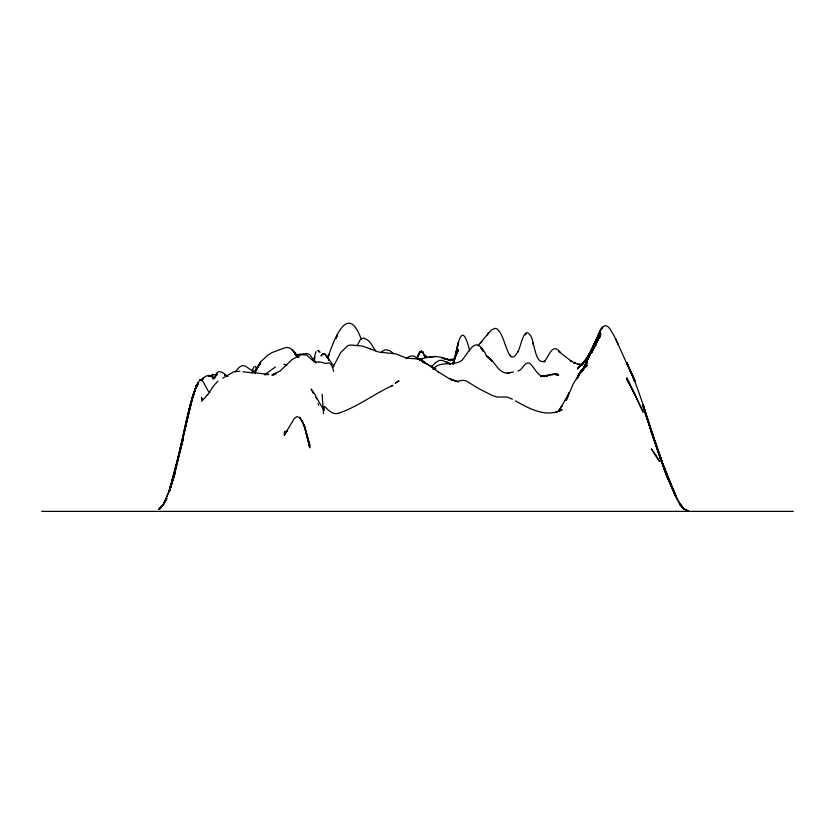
<?xml version="1.0" encoding="UTF-8"?>
<svg xmlns="http://www.w3.org/2000/svg" width="835" height="835" viewBox="0 0 835 835"><rect width="100%" height="100%" fill="white"/><g stroke="black" fill="none" stroke-linecap="round" stroke-linejoin="round"><path stroke-width="1.25" d="M207.518 395.101L213.478 385.968L218.008 381.031M453.395 363.173L458.519 342.131L454 362.327M313.657 360.188L315.964 351.639M453.321 363.559L454.417 358.57L453.321 363.601L454.417 358.862L448.27 359.812M182.385 442.049L169.317 490.896L175.465 468.905L192.77 396.385L175.465 469.312M182.385 440.212L169.317 490.813L172.386 481.586L169.317 490.876L163.159 504.789L159.057 509.381L163.159 505.112L159.057 509.381L163.159 504.789L169.317 490.876L175.465 469.03L192.77 396.406M454 362.202C457.434 345.899 461.588 317.279 469.677 350.877M175.465 469.197C183.773 440.796 185.913 410.267 197.968 383.108C183.648 417.427 181.435 455.659 169.317 490.823L173.158 479.133M189.315 409.881L175.465 469.447L169.317 490.823L172.386 481.409M453.248 363.935L454.417 358.862M453.248 364.039L454.417 359.019L453.248 363.976L454.417 359.165L458.519 349.781L454.417 359.165L453.248 364.091M182.385 440.139L175.465 468.978L182.385 439.878M175.465 469.061L192.77 396.051L189.315 409.192M182.385 440.442L175.465 468.926L183.157 439.513M182.385 440.65L175.465 468.905L182.385 441.569M182.385 440.838L175.465 468.905L182.385 441.402M182.385 441.026L175.465 468.905L182.385 441.214M453.478 363.277L454.417 359.488L453.478 363.308M189.315 409.567L192.77 395.863L196.235 386.188L197.968 383.505L196.235 386.104L192.77 396.176L189.315 408.983L192.77 396.207L196.235 386.135L197.968 383.693L196.235 386.271L192.77 395.873M189.315 409.348L192.77 395.936L196.235 386.188L197.968 383.787L196.235 386.104L189.315 408.91L192.77 396.729M453.478 363.695L454.417 360.177L453.395 363.35M584.74 367.588L586.723 360.334L589.03 355.376L584.416 367.755M584.74 367.609L586.723 360.376L589.03 355.647L586.723 360.323L584.594 367.619L589.03 355.324L595.95 344.124L591.337 351.754L600.563 334.146L595.209 345.669L600.563 333.008M192.77 396.458L189.315 408.931L196.235 386.114L197.968 383.839M313.657 361.649L314.941 357.223M173.93 476.576L169.317 490.855L175.465 469.708M175.465 470.084L169.317 490.855L175.465 469.928M175.079 472.683L169.317 490.855L175.465 470.199M175.465 471.274L169.317 490.855L175.465 470.282L169.317 490.834L175.465 471.399M175.465 470.898L169.317 490.844L175.465 470.418L169.317 490.834L175.465 471.117M169.317 490.844L175.465 470.616M595.178 345.878L595.95 343.331L591.337 352.172L600.563 334.282L595.95 343.248M313.845 360.72L314.576 358.392M252.003 371.074L254.111 366.502M584.416 367.922L586.723 360.908L583.78 369.143M593.017 349.98L595.95 341.807L598.257 338.572M584.197 368.141L586.723 361.294L583.947 368.36M592.714 350.314L595.95 341.807L598.257 338.666L586.723 358.893L577.486 368.444L586.723 358.789L594.635 345.481L582.099 365.219L593.309 348.279M592.714 350.376L595.95 342.016L600.563 335.19L595.95 342.548L600.563 334.908L595.209 345.262L600.563 334.762L591.337 352.694L595.95 342.413L586.723 358.726L577.486 369.018L586.723 358.674L593.309 348.289M182.385 441.788L183.314 439.419M584.416 367.379L586.723 361.68L583.644 368.799M588.56 358.142L591.337 351.326L595.95 345.022L591.337 351.452L586.723 361.743L591.337 351.326M595.95 341.901L600.563 336.14L595.95 342.026L591.337 353.299L595.95 342.413L586.723 358.893M586.723 360.803L589.03 355.324M600.563 333.082L596.973 341.348L600.563 333.217M600.563 333.29L596.973 341.369M583.644 368.945L586.723 362.119L582.621 370.646M577.486 377.963L579.793 372.88L586.723 364.039L579.793 372.88L577.486 377.514L582.099 369.696L573.384 383.641L566.14 400.539L569.282 392.471L559.116 410.862M332.894 367.442L340.586 352.704L347.757 345.648L350.836 344.991L362.119 346.003L370.709 349.04M416.989 358.173L419.556 352.756L421.09 351.399L422.625 351.9L421.09 351.41L419.556 352.808L416.989 358.163L419.556 352.777L421.09 351.389L422.625 351.838L425.192 357.307L422.625 351.89L421.09 351.389L419.556 352.777L416.989 358.163L419.556 352.861M582.099 371.711L586.723 362.359L582.099 371.116L586.723 362.87L582.099 370.604L586.723 363.434L579.793 372.88L577.486 377.577L579.793 372.942L586.723 364.697L579.793 373.088L582.099 369.613L586.723 365.406L582.099 369.613L577.486 377.796L579.793 372.89L582.099 370.082M357.14 345.69L360.073 339.981L362.119 338.436L364.175 338.154L368.277 340.482L370.583 342.935L375.447 350.773M595.95 341.818L586.723 359.113L595.95 341.254L586.723 359.394L595.95 340.826L586.723 359.749L600.563 329.992L602.87 326.736L605.177 325.587L607.483 326.287L609.79 328.531L614.414 336.411L634.924 381.324L626.72 362.776L634.924 380.812L630.822 371.7C645.612 406.217 653.314 443.375 667.739 478.1L659.535 455.336L667.739 477.526L675.943 496.105L680.045 503.787L684.147 509.006L688.249 511.083L684.147 509.089L688.249 511.083L684.147 508.985L680.045 503.787M166.854 498.599L163.159 505.039L159.057 509.381L163.159 504.998L166.854 498.464M559.116 410.914L562.101 405.591L558.521 410.559M582.099 369.571L579.793 373.537L582.099 369.561L586.723 365.647L582.099 369.581L579.793 373.141L582.099 369.634L586.723 365.897L582.099 369.561L576.463 379.33L582.099 369.581L586.723 366.147M327.247 357.818L329.303 354.343L328.28 356.117C333.614 341.484 347.485 300.819 361.294 339.334M197.968 383.714L196.235 386.334L197.968 382.733L196.235 386.563L199.69 380.123L201.423 379.967L203.416 382.211L208.155 390.999L210.013 392.46M478.006 345.711L491.084 330.242L494.925 328.364L496.209 328.552C505.76 333.071 507.482 368.799 516.98 353.111C520.351 350.669 523.221 325.88 529.797 334.647C534.932 339.511 534.212 366.325 545.182 360.824L543.898 362.035C548.616 357.651 552.373 341.296 560.306 352.6L558.521 351.201L571.338 361.252L570.305 360.511L575.44 363.298L573.384 362.557L577.486 363.987L582.099 364.384M197.613 384.758L196.235 386.72L197.613 384.82M487.243 334.908L488.517 333.092M482.108 341.15L480.062 343.571M207.644 394.402L205.274 397.209M381.261 352.787L382.628 351.024L385.707 349.614L389.809 350.627L392.888 353.048M201.423 401.28L205.212 397.679M321.099 356.044L323.145 353.549L325.201 354.604L327.247 357.464L325.201 354.03M235.209 371.867L239.05 367.379L242.129 365.605L245.208 366.043L255.458 372.859L268.797 374.414L264.434 374.811L275.456 366.962M163.159 504.966L159.057 509.381L163.159 505.039M431.34 366.774L435.964 362.348L439.554 360.313L442.112 360.396L450.315 363.632M201.423 380.322L203.155 378.61L201.423 380.238C203.907 376.481 208.416 374.122 212.894 376.261L208.28 376.105L212.894 375.447L209.439 376.522M391.865 386.208L392.888 385.279C374.654 393.598 356.649 407.49 338.206 413.315M406.217 358.726C408.826 355.94 413.429 354.499 416.477 357.756M321.099 355.324L323.145 353.549M432.885 369.581C439.815 359.875 453.207 366.857 461.859 360.365C470.825 349.656 475.814 333.958 486.721 356.201L486.21 355.658C495.061 359.854 497.911 375.082 509.548 372.911L507.242 373.214L513.389 371.972M395.195 383.223L399.036 380.791L395.446 383.067M326.485 363.517C331.119 360.72 332.914 368.423 333.656 371.366M518.003 371.043C522.637 370.051 524.182 361.889 529.286 363.037C535.225 367.327 538.126 379.706 547.75 375.802L540.569 376.522M209.209 376.376L212.894 374.372L215.211 374.905M222.768 378.213L234.05 371.648L239.822 371.251M287.25 430.933L284.171 432.227L287.25 430.724L284.171 433.574L287.25 430.349L284.171 435.411L294.431 418.304L296.999 416.623L299.556 417.469L302.124 420.965L304.692 426.956L309.816 447.894L304.692 427.009L309.816 446.506L304.692 427.259L309.816 445.118L304.692 427.353M554.931 412.626L562.101 409.724C546.309 418.105 529.317 408.659 515.445 400.894M458.519 380.948L463.133 380.269L466.212 380.948L479.029 388.755L492.368 395.539L497.493 397.053L507.242 397.074L512.366 399.214M276.228 374.038L272.377 374.602L280.069 371.074L291.999 359.582L301.487 354.624L306.612 355.094L314.304 361.795L318.532 362.108M454.417 360.897L442.112 357.975L446.214 359.029C437.697 355.021 428.031 356.576 419.556 359.582L422.625 361.388L416.477 357.85M435.964 356.315L428.783 357.401M338.018 413.356C333.092 414.818 328.447 410.59 325.201 406.906M318.793 362.077L319.815 362.035M296.999 354.583L307.249 353.497L309.816 354.718L315.964 363.027M252.003 372.827L255.458 372.88M553.386 374.644L542.625 376.282L554.931 373.589L558.521 375.176L556.726 373.892L558.521 375.155L554.931 374.393L558.521 374.957M419.556 358.758L422.625 358.601L419.556 359.582L424.17 362.797L419.556 359.019L406.728 358.215L395.967 353.925L378.526 351.994L370.834 349.113M212.894 377.806L215.211 377.744L212.894 379.08L217.517 374.059L215.211 376.554C216.839 368.684 223.06 371.972 226.744 375.865M41.75 511.375L793.25 511.375M271.866 375.113L273.922 375.113M312.384 360.073L314.941 360.115M577.486 364.363L579.793 364.467M252.379 371.909L253.412 372.034L255.458 370.218L260.583 363.402L255.458 370.218L260.583 362.025L255.458 371.606L260.583 361.889L267.764 355.199L271.866 352.652L284.171 348.038L287.25 347.391L290.329 348.164L298.826 357.234M251.867 372.786L242.901 371.784M227.767 376.241L224.688 375.072L227.767 376.491M320.588 362.129L326.224 363.517M424.17 362.808L419.556 359.04L422.625 360.96L416.477 358.319L422.625 360.793L425.704 363.371L435.964 368.767M422.625 351.869L421.09 351.399L419.556 352.787L416.989 358.205L419.556 352.756L421.09 351.399L422.625 351.9L421.09 351.389L422.625 351.973M450.315 379.361L458.519 381.845L450.315 379.1L454.417 380.781L448.27 378.067L438.845 372.253M283.921 364.196L286.864 365.678M323.145 353.904L325.201 354.604M450.315 360.741L446.214 358.852L449.293 360.271M684.147 509.068L688.249 511.083M438.208 371.836L438.939 372.316M438.333 371.919L424.17 361.972L425.704 363.371M294.431 352.975L298.7 357.223M293.409 350.898L298.095 357.317L292.375 349.844L293.409 350.888M680.045 504.987L684.147 509.381M680.045 504.507L684.147 509.267L680.045 504.59M318.02 350.596L319.043 351.838L318.02 350.324M255.458 366.44L256.742 369.08M297.364 356.973L294.431 353.195L297.364 357.213M201.423 398.326L202.581 399.819M427.499 357.714L425.704 355.501M319.043 350.836L320.066 352.328M333.916 366.189L327.247 357.077L329.303 360.616L327.247 356.169M315.964 397.377L316.997 398.973L314.941 394.36L311.1 389.047L313.229 393.17M323.604 413.826L323.145 408.993L316.997 398.535M675.943 497.462L679.46 503.557M630.822 372.212L634.924 380.593M302.124 421.55L304.692 426.956M618.516 345.095L615.437 338.53M671.841 487.055L675.943 496.105L659.535 456.442M667.739 477.714L675.943 496.199M651.331 431.664L667.739 478.152L675.463 496.293L667.739 478.215L651.331 431.664L643.127 405.278L651.331 431.914L643.127 405.194M675.943 496.376L659.535 455.607L667.739 477.526M202.289 399.673L201.423 397.596L202.289 399.913M318.02 403.493L318.699 405.34M667.739 478.215L651.331 431.559L667.322 477.192L651.331 431.434L643.127 405.361L667.322 477.693M651.331 431.434L667.322 477.578L643.127 407.209M643.127 405.935L651.331 431.184L643.127 405.779M322.122 394.235L323.145 408.993M324.178 406.457L324.178 410.611M454.417 358.445L453.321 363.517L454.417 358.445M192.77 396.207L189.315 408.983L192.77 396.228M595.95 342.955L595.209 345.439L600.563 334.553L595.209 345.429L595.95 343.06M337.507 334.522L335.962 338.572L337.507 334.574M600.563 329.94L595.95 340.649L600.563 329.992L602.87 326.767L600.563 329.94M517.752 351.639L517.491 352.213L517.752 351.671M595.95 340.356L586.723 360.647L595.95 340.336M579.793 372.88L577.486 377.879L579.793 372.88M589.03 355.846L586.723 360.323L589.03 355.846M526.207 333.353L525.184 334.845L526.207 333.363M582.099 369.728L579.793 373.047L582.099 369.769M203.155 378.234L201.078 380.614L203.155 378.265M203.155 378.297L201.423 380.207L203.155 378.391M421.09 351.42L419.556 352.777L421.09 351.431M201.423 380.082L199.69 380.207L201.423 380.082M558.521 375.061L554.931 373.798L558.521 375.155M212.894 377.076L208.28 375.499L212.894 377.076M446.214 359.467L442.112 357.798L446.214 359.467M422.625 361.221L419.556 359.509L422.625 361.242M422.625 360.73L419.556 359.28L422.625 360.793M254.435 372.18L252.379 370.792L255.458 372.942L254.435 372.18M450.315 364.237L446.214 361.785L450.315 364.237M492.368 361.388L487.243 356.597L492.368 361.388M302.124 421.101L299.556 417.5L302.124 421.101M510.696 356.19L509.548 354.562L510.696 356.211M655.433 454.772L651.331 448.896L659.535 461.421L655.433 454.772M483.141 351.117L481.085 348.132L483.141 351.117M630.822 386.542L626.72 378.986L634.924 394.767L630.822 386.542M634.924 394.423L626.72 377.775L643.127 412.104L634.924 394.423M634.924 381.532L626.72 362.588L634.924 381.532M304.692 427.186L302.124 421.017L304.692 427.186M667.739 476.952L659.535 456.181L667.739 476.973M667.739 478.027L651.331 432.165L667.739 478.1M533.388 344.563L532.876 342.955L533.388 344.615"/></g></svg>
